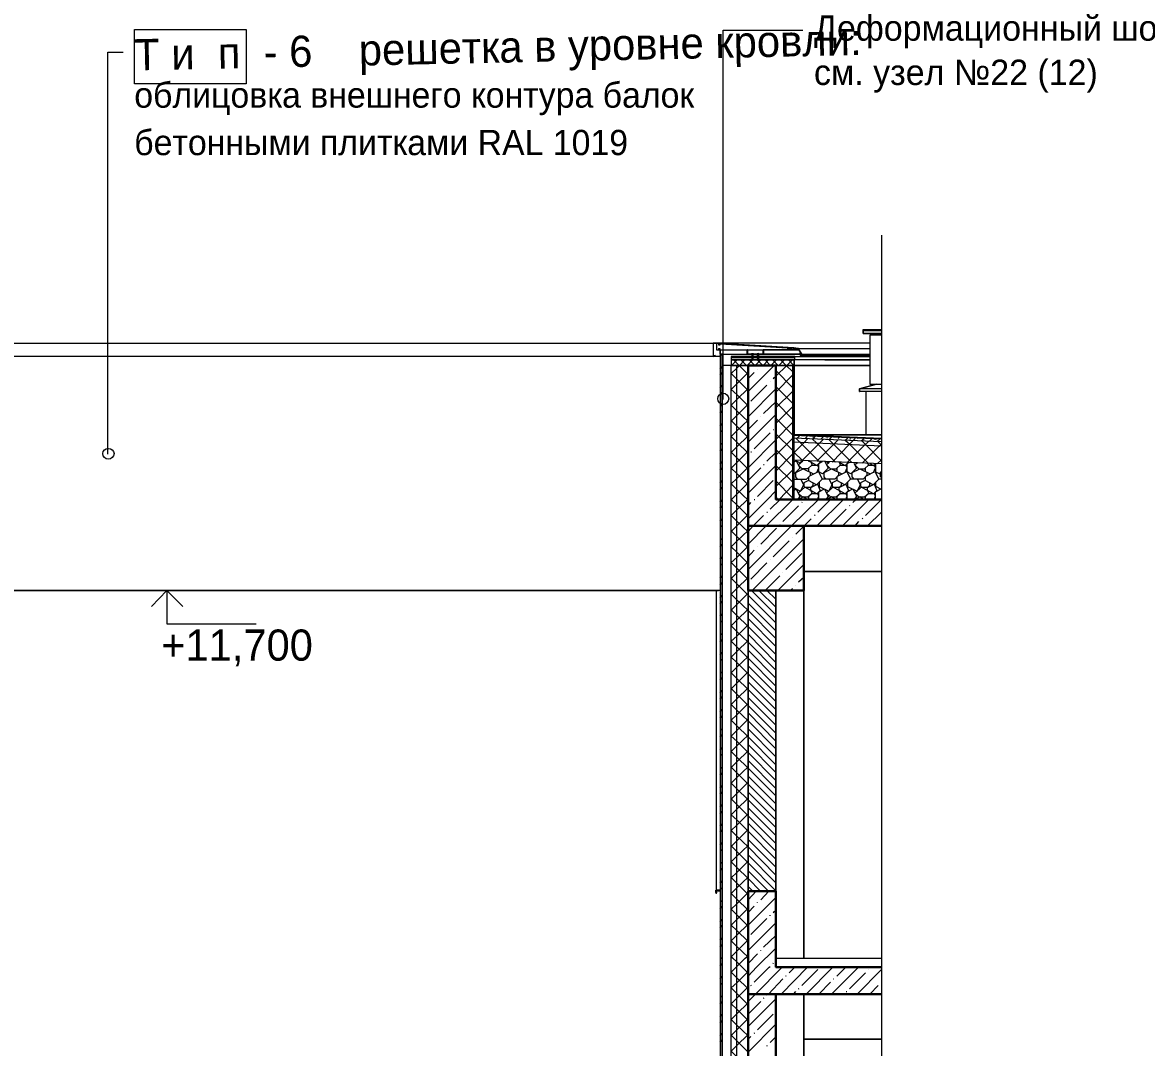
# Model space of a CAD drawing. Header units: millimetres. Extents: x 2294 to 908349, y -83289 to 219220.
# Drawn here: x 376620 to 387036, y -29587 to -20085 of the extents above; entities that cross this region are included whole.
import ezdxf

# ---------------------------------------------------------------- set-up
doc = ezdxf.new("R2010")
doc.units = ezdxf.units.MM
doc.layers.add('PDF _Геометрия', color=7, linetype='Continuous')
doc.layers.add('PDF _Текст', color=7, linetype='Continuous')

msp = doc.modelspace()

# ---------------------------------------------------------------- linework, layer by layer
at = {"layer": 'PDF _Геометрия', "lineweight": 9}
for points in [[(377656.5, -20151.2), (378692.6, -20151.2), (378692.6, -20653.9), (377656.5, -20653.9)], [(383768, -23102), (383051, -23058.3), (383051, -23119.5), (383768, -23119.5)], [(383081.6, -23071.4), (383081.6, -23075.8), (383077.2, -23075.8), (383072.9, -23075.8), (383072.9, -23071.4), (383068.5, -23071.4), (383072.9, -23071.4), (383072.9, -23067), (383077.2, -23067)], [(383081.6, -23110.7), (383081.6, -23115.1), (383077.2, -23115.1), (383072.9, -23115.1), (383072.9, -23110.7), (383068.5, -23110.7), (383072.9, -23110.7), (383072.9, -23106.4), (383077.2, -23106.4), (383081.6, -23106.4)], [(383719.9, -23110.7), (383719.9, -23115.1), (383715.5, -23115.1), (383711.1, -23115.1), (383711.1, -23110.7), (383711.1, -23106.4), (383715.5, -23106.4), (383719.9, -23106.4)], [(383741.7, -23110.7), (383741.7, -23115.1), (383737.4, -23115.1), (383733, -23115.1), (383728.6, -23115.1), (383728.6, -23110.7), (383733, -23106.4), (383737.4, -23106.4)], [(383186.5, -23263.7), (383772.3, -23263.7), (383772.3, -23211.3), (383186.5, -23211.3)], [(383383.3, -23150.1), (383383.3, -23154.4), (383387.6, -23154.4), (383387.6, -23150.1), (383387.6, -23154.4), (383392, -23154.4), (383392, -23158.8), (383387.6, -23158.8), (383387.6, -23167.6), (383387.6, -23185), (383387.6, -23189.4), (383387.6, -23193.8), (383387.6, -23198.2), (383392, -23198.2), (383387.6, -23198.2), (383387.6, -23202.5), (383392, -23202.5), (383387.6, -23206.9), (383392, -23206.9), (383387.6, -23211.3), (383387.6, -23215.6), (383383.3, -23215.6), (383383.3, -23211.3), (383378.9, -23206.9), (383383.3, -23206.9), (383378.9, -23202.5), (383383.3, -23202.5), (383383.3, -23198.2), (383378.9, -23198.2), (383383.3, -23198.2), (383383.3, -23193.8), (383383.3, -23189.4), (383383.3, -23185), (383383.3, -23167.6), (383383.3, -23158.8), (383378.9, -23158.8), (383378.9, -23154.4), (383383.3, -23154.4)], [(383387.6, -23158.8), (383435.7, -23158.8)], [(383387.6, -23158.8), (383435.7, -23158.8)], [(383435.7, -23150.1), (383435.7, -23154.4), (383435.7, -23150.1), (383440.1, -23154.4), (383444.5, -23154.4), (383444.5, -23158.8), (383440.1, -23158.8), (383440.1, -23167.6), (383440.1, -23185), (383440.1, -23189.4), (383440.1, -23193.8), (383440.1, -23198.2), (383440.1, -23202.5), (383440.1, -23206.9), (383440.1, -23211.3), (383440.1, -23215.6), (383435.7, -23215.6), (383435.7, -23211.3), (383431.3, -23206.9), (383431.3, -23202.5), (383435.7, -23202.5), (383435.7, -23198.2), (383431.3, -23198.2), (383435.7, -23198.2), (383435.7, -23193.8), (383431.3, -23193.8), (383435.7, -23193.8), (383435.7, -23189.4), (383431.3, -23189.4), (383435.7, -23189.4), (383435.7, -23185), (383431.3, -23185), (383431.3, -23167.6), (383435.7, -23167.6), (383435.7, -23158.8), (383431.3, -23158.8), (383431.3, -23154.4), (383435.7, -23154.4)], [(383601.8, -23263.7), (383601.8, -24505.3), (383754.8, -24505.3), (383763.6, -24505.3), (383768, -24505.3), (383772.3, -24505.3), (383772.3, -23263.7), (383768, -23263.7), (383763.6, -23263.7), (383754.8, -23263.7)], [(383046.6, -28151.2), (383046.6, -28129.3), (383086, -28124.9), (383046.6, -28129.3), (383046.6, -28155.5), (383051, -28155.5), (383055.4, -28151.2), (383055.4, -28146.8)]]:
    msp.add_lwpolyline(points, close=True, dxfattribs=at)
for points in [[(383112.2, -23578.5), (383112.2, -20155.5), (383851, -20155.5)], [(377411.7, -24085.6), (377411.7, -20361), (377551.6, -20361)], [(384581.1, -22057.2), (384581.1, -29991.6), (384734.1, -30070.3), (384423.7, -30223.3), (384581.1, -30302), (384581.1, -38240.7)], [(384581.1, -22944.6), (384410.6, -22944.6), (384410.6, -22931.5), (384581.1, -22931.5)], [(384410.6, -22949), (384410.6, -22966.5), (384581.1, -22966.5), (384410.6, -22966.5), (384410.6, -22944.6)], [(384581.1, -22984), (384471.8, -22984), (384471.8, -23438.6), (384581.1, -23438.6)], [(383103.5, -23158.8), (383086, -23158.8), (383086, -23119.5), (383086, -23180.7), (375907.9, -23180.7), (375907.9, -23058.3), (383086, -23058.3), (383086, -23062.6), (383811.7, -23106.4)], [(384471.8, -23058.3), (383020.4, -23058.3)], [(383086, -23158.8), (383383.3, -23158.8), (383339.5, -23158.8), (383383.3, -23158.8), (383335.2, -23158.8), (383335.2, -23119.5)], [(383339.5, -23119.5), (383339.5, -23158.8)], [(383772.3, -23119.5), (383816, -23119.5), (383488.2, -23119.5), (383488.2, -23158.8), (383824.8, -23158.8), (383440.1, -23158.8), (383483.8, -23158.8)], [(383488.2, -23158.8), (383440.1, -23158.8), (383483.8, -23158.8), (383483.8, -23119.5)], [(383842.3, -23163.2), (383807.3, -23106.4), (383768, -23102)], [(383772.3, -23106.4), (383772.3, -23119.5), (383768, -23119.5)], [(384471.8, -23163.2), (383842.3, -23163.2), (383829.2, -23171.9), (383842.3, -23163.2), (383811.7, -23106.4), (384471.8, -23106.4)], [(383086, -23425.5), (383086, -25349), (383086, -37383.9), (383103.5, -37383.9), (383103.5, -37021.1), (383186.5, -37021.1), (383186.5, -34026.5), (383186.5, -29689.9), (383186.5, -28758.8), (383186.5, -25349), (383186.5, -23263.7), (383103.5, -23263.7), (383103.5, -25349), (383103.5, -23158.8), (383086, -23158.8), (383086, -25349), (383051, -25349), (375907.9, -25349)], [(383383.3, -23180.7), (383186.5, -23180.7), (383186.5, -23185), (383186.5, -23193.8), (383186.5, -23211.3), (383776.7, -23211.3), (383776.7, -23193.8), (383776.7, -23185), (383776.7, -23180.7), (383440.1, -23180.7)], [(383776.7, -23185), (383186.5, -23185)], [(383776.7, -23193.8), (383186.5, -23193.8)], [(383383.3, -23167.6), (383387.6, -23167.6)], [(383383.3, -23185), (383387.6, -23185), (383383.3, -23211.3)], [(383435.7, -23180.7), (383387.6, -23180.7)], [(383387.6, -23185), (383387.6, -23211.3)], [(383431.3, -23185), (383440.1, -23185)], [(383435.7, -23167.6), (383440.1, -23167.6)], [(383440.1, -23211.3), (383435.7, -23185), (383435.7, -23211.3)], [(383772.3, -23211.3), (383772.3, -23263.7), (384471.8, -23263.7), (383772.3, -23263.7), (383772.3, -23906.4), (384581.1, -23906.4), (383772.3, -23906.4), (384581.1, -23941.3), (383763.6, -23906.4), (383763.6, -23910.7), (383763.6, -23937), (383763.6, -23976.3), (383763.6, -24142.4), (383763.6, -24505.3)], [(384056.5, -23211.3), (384471.8, -23211.3), (383776.7, -23211.3), (383776.7, -23180.7), (384471.8, -23180.7)], [(383837.9, -23154.4), (383820.4, -23154.4), (383829.2, -23171.9), (384471.8, -23171.9)], [(383829.2, -23171.9), (383820.4, -23154.4)], [(383103.5, -37021.1), (383103.5, -34026.5), (383103.5, -25349), (383103.5, -28758.8), (383103.5, -29689.9), (383103.5, -34026.5), (383186.5, -34026.5), (383239, -34026.5), (383343.9, -34026.5), (383343.9, -32474.6), (383343.9, -29689.9), (383601.8, -29689.9), (383601.8, -32474.6), (383343.9, -32474.6), (383343.9, -29689.9), (383343.9, -28758.8), (383343.9, -28138), (383343.9, -25349), (383343.9, -23263.7), (383239, -23263.7), (383186.5, -23263.7), (383103.5, -23263.7)], [(383239, -37021.1), (383239, -34026.5), (383239, -29689.9), (383239, -28758.8), (383239, -25349), (383239, -23263.7)], [(383754.8, -23263.7), (383754.8, -24505.3)], [(383763.6, -23263.7), (383763.6, -24505.3), (384581.1, -24505.3)], [(383768, -23263.7), (383768, -24505.3)], [(384581.1, -23482.3), (384375.6, -23482.3), (384533, -23438.6), (384375.6, -23482.3), (384375.6, -23504.2), (384380, -23504.2)], [(384581.1, -23504.2), (384375.6, -23504.2), (384375.6, -23482.3)], [(384436.8, -23906.4), (384436.8, -23504.2)], [(384581.1, -24750.1), (383859.8, -24750.1), (383859.8, -25174.1), (384581.1, -25174.1), (383859.8, -25174.1)], [(383859.8, -25349), (383859.8, -28758.8), (383859.8, -24750.1)], [(375916.6, -25349), (383068.5, -25349)], [(377709, -25349), (377958.1, -25349), (377958.1, -25659.4), (378784.4, -25659.4)], [(377709, -25349), (377709, -25349)], [(377805.1, -25349), (378115.5, -25349)], [(383086, -28138), (383051, -28138), (383051, -28059.3), (383051, -26743.5), (383051, -25427.7), (383051, -25349)], [(383601.8, -25349), (383601.8, -28138), (383601.8, -25349), (383343.9, -25349), (383343.9, -28138)], [(383046.6, -28151.2), (383046.6, -28151.2)], [(384581.1, -28841.9), (383601.8, -28841.9), (383601.8, -28758.8), (384581.1, -28758.8)], [(383702.4, -29091), (383601.8, -29091)], [(384581.1, -29091), (383859.8, -29091), (383859.8, -29510.7), (384581.1, -29510.7), (383859.8, -29510.7), (383859.8, -33095.4), (383859.8, -29091)]]:
    msp.add_lwpolyline(points, dxfattribs=at)
at = {"layer": 'PDF _Геометрия', "color": 250, "lineweight": 9, "true_color": 0x1d1d1d}
for points in [[(383020.4, -23058.3), (383024.8, -23058.3)], [(383134.1, -23067), (383134.1, -23062.6)], [(383190.9, -23067), (383190.9, -23067)], [(383300.2, -23075.8), (383300.2, -23075.8)], [(383357, -23080.1), (383357, -23075.8)], [(383466.3, -23084.5), (383470.7, -23084.5)], [(383523.1, -23088.9), (383523.1, -23088.9)], [(383632.4, -23097.6), (383636.8, -23093.2)], [(383689.3, -23097.6), (383689.3, -23097.6)], [(383798.6, -23106.4), (383802.9, -23106.4)], [(383020.4, -23176.3), (383024.8, -23176.3)], [(383086, -23176.3), (383099.1, -23158.8)], [(383343.9, -23495.4), (383239, -23390.5), (383186.5, -23338), (383239, -23290), (383265.2, -23263.7), (383313.3, -23211.3)], [(383190.9, -23263.7), (383243.4, -23211.3)], [(383343.9, -23346.8), (383260.9, -23263.7), (383208.4, -23211.3)], [(383330.8, -23263.7), (383278.3, -23211.3)], [(383335.2, -23263.7), (383387.6, -23211.3)], [(383405.1, -23263.7), (383352.7, -23211.3)], [(383409.5, -23263.7), (383461.9, -23211.3)], [(383479.4, -23263.7), (383427, -23211.3)], [(383483.8, -23263.7), (383531.9, -23211.3)], [(383549.4, -23263.7), (383501.3, -23211.3)], [(383553.7, -23263.7), (383606.2, -23211.3)], [(383623.7, -23263.7), (383571.2, -23211.3)], [(383575.6, -23386.1), (383601.8, -23364.3), (383702.4, -23263.7), (383754.8, -23211.3)], [(383628.1, -23263.7), (383680.5, -23211.3)], [(383754.8, -23320.6), (383698, -23263.7), (383645.5, -23211.3)], [(383768, -23263.7), (383719.9, -23211.3)], [(383829.2, -23137), (383829.2, -23137)], [(383086, -23294.3), (383103.5, -23272.5)], [(383086, -23351.2), (383103.5, -23329.3)], [(383343.9, -23639.7), (383239, -23534.8), (383186.5, -23486.7), (383239, -23434.2), (383343.9, -23329.3)], [(383343.9, -23268.1), (383348.3, -23263.7)], [(383343.9, -23504.2), (383584.3, -23263.7)], [(383343.9, -23386.1), (383400.7, -23329.3)], [(383431.3, -23298.7), (383431.3, -23298.7)], [(383461.9, -23268.1), (383466.3, -23263.7)], [(383754.8, -23469.2), (383601.8, -23311.8)], [(383549.4, -23416.7), (383549.4, -23416.7)], [(383601.8, -23512.9), (383754.8, -23355.5)], [(383086, -23469.2), (383103.5, -23447.3)], [(383086, -23526), (383103.5, -23508.5)], [(383343.9, -23783.9), (383239, -23683.4), (383186.5, -23630.9), (383239, -23578.5), (383343.9, -23477.9)], [(383343.9, -23740.2), (383601.8, -23482.3)], [(383370.1, -23596), (383518.8, -23447.3)], [(383754.8, -23613.5), (383601.8, -23460.5)], [(383601.8, -23657.2), (383754.8, -23504.2)], [(383086, -23644.1), (383103.5, -23626.6)], [(383186.5, -23779.6), (383239, -23727.1), (383343.9, -23622.2)], [(383343.9, -23622.2), (383343.9, -23622.2)], [(383488.2, -23709.6), (383601.8, -23600.3)], [(383754.8, -23762.1), (383601.8, -23604.7)], [(383086, -23705.3), (383103.5, -23683.4)], [(383343.9, -23976.3), (383601.8, -23718.4)], [(383461.9, -23740.2), (383461.9, -23740.2)], [(383601.8, -23801.4), (383754.8, -23648.4)], [(383086, -23823.3), (383103.5, -23801.4)], [(383343.9, -24076.8), (383239, -23976.3), (383186.5, -23923.8), (383239, -23871.4), (383343.9, -23770.8)], [(383343.9, -23932.6), (383239, -23827.7), (383186.5, -23775.2)], [(383343.9, -23858.3), (383431.3, -23770.8)], [(383754.8, -23906.4), (383601.8, -23753.3)], [(383601.8, -23950.1), (383754.8, -23792.7)], [(383086, -23880.1), (383103.5, -23862.6)], [(383186.5, -24072.5), (383239, -24020), (383343.9, -23915.1)], [(383343.9, -24212.4), (383601.8, -23954.4)], [(383400.7, -24037.5), (383549.4, -23888.9)], [(383575.6, -23858.3), (383580, -23858.3)], [(383754.8, -24050.6), (383601.8, -23897.6)], [(383601.8, -24094.3), (383754.8, -23941.3)], [(383763.6, -24076.8), (383859.8, -23980.7), (383899.1, -23941.3)], [(383999.6, -24151.2), (383829.2, -23980.7), (383785.4, -23937)], [(383798.6, -23937), (383820.4, -23915.1)], [(383842.3, -24146.8), (383999.6, -23989.4), (384039, -23950.1)], [(383872.9, -23941.3), (383890.4, -23923.8)], [(383872.9, -23937), (383877.2, -23937)], [(383886, -23932.6), (383886, -23932.6)], [(384152.7, -24159.9), (383982.2, -23985), (383938.4, -23945.7)], [(383942.8, -23928.2), (383947.2, -23928.2)], [(383947.2, -23945.7), (383969, -23919.5)], [(383982.2, -24151.2), (384139.5, -23993.8), (384178.9, -23954.4)], [(384021.5, -23945.7), (384043.4, -23923.8)], [(384074, -23932.6), (384078.3, -23937)], [(384305.7, -24164.3), (384135.2, -23993.8), (384091.4, -23950.1)], [(384095.8, -23950.1), (384117.7, -23928.2)], [(384122.1, -24159.9), (384279.4, -23998.2), (384318.8, -23958.8), (384336.3, -23941.3)], [(384178.9, -23941.3), (384192, -23928.2)], [(384227, -23954.4), (384227, -23954.4)], [(384458.7, -24173), (384288.2, -23998.2), (384244.5, -23958.8), (384270.7, -23932.6)], [(384244.5, -23954.4), (384248.8, -23954.4)], [(384261.9, -23941.3), (384261.9, -23941.3)], [(384288.2, -23945.7), (384292.5, -23945.7)], [(384331.9, -23937), (384336.3, -23937)], [(384358.1, -23937), (384362.5, -23937)], [(384393.1, -23963.2), (384419.3, -23941.3)], [(384467.4, -23967.6), (384493.6, -23941.3)], [(384528.6, -23945.7), (384528.6, -23950.1), (384511.1, -23945.7), (384515.5, -23945.7)], [(384541.7, -23963.2), (384541.7, -23967.6), (384568, -23945.7)], [(383086, -23998.2), (383103.5, -23980.7)], [(383086, -24059.4), (383103.5, -24037.5)], [(383343.9, -24369.7), (383239, -24264.8), (383186.5, -24216.7), (383239, -24164.3), (383343.9, -24059.4)], [(383754.8, -24199.2), (383601.8, -24041.9)], [(384261.9, -24164.3), (384419.3, -24006.9), (384458.7, -23967.6)], [(384581.1, -24146.8), (384441.2, -24006.9), (384397.5, -23963.2)], [(384401.8, -24168.6), (384559.2, -24011.3), (384581.1, -23993.8)], [(384581.1, -24002.5), (384550.5, -23971.9)], [(383086, -24177.4), (383103.5, -24155.5)], [(383343.9, -24225.5), (383239, -24120.6), (383186.5, -24068.1)], [(383343.9, -24094.3), (383343.9, -24094.3)], [(383370.1, -24063.7), (383374.5, -24063.7)], [(383518.8, -24151.2), (383601.8, -24072.5)], [(383601.8, -24243), (383754.8, -24085.6)], [(383925.3, -24151.2), (383925.3, -24159.9), (383938.4, -24186.1), (383899.1, -24221.1), (383846.6, -24221.1), (383807.3, -24186.1), (383851, -24146.8), (383763.6, -24063.7)], [(383763.6, -24159.9), (383789.8, -24146.8), (383824.8, -24216.7), (383772.3, -24269.2), (383763.6, -24264.8)], [(383781.1, -24142.4), (383829.2, -24168.6), (383837.9, -24146.8)], [(384008.4, -24155.5), (384012.8, -24159.9), (383982.2, -24190.5), (383925.3, -24159.9), (383903.5, -24151.2)], [(384056.5, -24155.5), (384087.1, -24216.7), (384034.6, -24269.2), (383999.6, -24251.7), (383999.6, -24173), (384034.6, -24155.5)], [(384100.2, -24155.5), (384069.6, -24186.1), (384108.9, -24221.1), (384161.4, -24221.1), (384200.7, -24186.1), (384187.6, -24159.9), (384244.5, -24190.5), (384270.7, -24164.3)], [(384069.6, -24155.5), (384091.4, -24168.6), (384095.8, -24155.5)], [(384187.6, -24159.9), (384187.6, -24159.9)], [(384323.1, -24168.6), (384349.4, -24216.7), (384296.9, -24269.2), (384261.9, -24251.7), (384261.9, -24173), (384279.4, -24164.3)], [(384541.7, -24177.4), (384581.1, -24138)], [(383086, -24234.2), (383103.5, -24212.4)], [(383343.9, -24514), (383239, -24413.5), (383186.5, -24361), (383239, -24312.9), (383343.9, -24208)], [(383343.9, -24448.4), (383601.8, -24190.5), (383754.8, -24343.5)], [(383343.9, -24330.4), (383461.9, -24212.4)], [(383488.2, -24181.8), (383492.5, -24181.8)], [(383601.8, -24387.2), (383754.8, -24234.2)], [(383763.6, -24321.7), (383768, -24317.3), (383886, -24317.3), (383921, -24282.3), (383921, -24256.1)], [(383802.9, -24317.3), (383785.4, -24295.4), (383785.4, -24256.1), (383855.4, -24221.1), (383951.6, -24269.2)], [(384183.3, -24256.1), (384183.3, -24282.3), (384148.3, -24317.3), (384030.2, -24317.3), (383977.8, -24369.7), (383903.5, -24330.4), (383859.8, -24352.3), (383859.8, -24382.9), (383868.5, -24391.6), (383807.3, -24448.4), (383846.6, -24483.4), (383899.1, -24483.4), (383938.4, -24448.4), (383925.3, -24422.2), (383925.3, -24396), (383986.5, -24365.4), (384012.8, -24422.2), (383982.2, -24452.8), (383925.3, -24422.2), (383868.5, -24391.6), (383929.7, -24391.6), (383947.2, -24374.1), (383947.2, -24352.3)], [(383907.8, -24247.3), (383907.8, -24216.7)], [(383916.6, -24286.7), (383995.3, -24247.3), (384030.2, -24317.3)], [(383982.2, -24256.1), (383999.6, -24212.4), (383990.9, -24190.5), (383929.7, -24190.5)], [(384065.2, -24317.3), (384047.7, -24295.4), (384047.7, -24256.1), (384117.7, -24221.1), (384213.9, -24269.2)], [(384445.5, -24256.1), (384445.5, -24282.3), (384410.6, -24317.3), (384292.5, -24317.3), (384240.1, -24369.7), (384165.8, -24330.4), (384122.1, -24352.3), (384122.1, -24382.9), (384130.8, -24391.6), (384069.6, -24448.4), (384108.9, -24483.4), (384161.4, -24483.4), (384200.7, -24448.4), (384187.6, -24422.2), (384187.6, -24396), (384248.8, -24365.4), (384275.1, -24422.2), (384244.5, -24452.8), (384187.6, -24422.2), (384130.8, -24391.6), (384192, -24391.6), (384209.5, -24374.1), (384209.5, -24352.3)], [(384170.1, -24247.3), (384170.1, -24216.7)], [(384178.9, -24286.7), (384257.6, -24247.3), (384292.5, -24317.3)], [(384244.5, -24256.1), (384261.9, -24212.4), (384253.2, -24190.5), (384192, -24190.5)], [(384327.5, -24317.3), (384310, -24295.4), (384310, -24256.1), (384380, -24221.1), (384476.1, -24269.2)], [(384353.7, -24168.6), (384331.9, -24186.1), (384371.2, -24221.1), (384423.7, -24221.1), (384463, -24186.1), (384454.3, -24173)], [(384432.4, -24247.3), (384432.4, -24216.7)], [(384441.2, -24286.7), (384519.9, -24247.3), (384554.8, -24317.3)], [(384506.7, -24256.1), (384524.2, -24212.4), (384515.5, -24190.5), (384454.3, -24190.5)], [(384471.8, -24173), (384506.7, -24190.5), (384524.2, -24177.4), (384524.2, -24251.7), (384563.6, -24269.2), (384581.1, -24247.3)], [(384581.1, -24304.2), (384572.3, -24295.4), (384572.3, -24256.1), (384581.1, -24251.7)], [(383086, -24352.3), (383103.5, -24330.4)], [(383186.5, -24509.6), (383239, -24457.2), (383343.9, -24352.3)], [(383431.3, -24479), (383575.6, -24330.4)], [(383754.8, -24492.1), (383601.8, -24334.8)], [(383763.6, -24396), (383829.2, -24430.9), (383859.8, -24369.7), (383833.5, -24317.3)], [(383768, -24317.3), (383763.6, -24317.3)], [(383907.8, -24330.4), (383907.8, -24299.8)], [(384004, -24343.5), (384004, -24387.2), (384091.4, -24430.9), (384122.1, -24369.7), (384095.8, -24317.3)], [(384170.1, -24330.4), (384170.1, -24299.8)], [(384266.3, -24343.5), (384266.3, -24387.2), (384353.7, -24430.9), (384384.3, -24369.7), (384358.1, -24317.3)], [(384581.1, -24317.3), (384554.8, -24317.3), (384502.4, -24369.7), (384428.1, -24330.4), (384384.3, -24352.3), (384384.3, -24382.9), (384393.1, -24391.6), (384331.9, -24448.4), (384371.2, -24483.4), (384423.7, -24483.4), (384463, -24448.4), (384449.9, -24422.2), (384449.9, -24396), (384511.1, -24365.4), (384537.4, -24422.2), (384506.7, -24452.8), (384449.9, -24422.2), (384393.1, -24391.6), (384454.3, -24391.6), (384471.8, -24374.1), (384471.8, -24352.3)], [(384432.4, -24330.4), (384432.4, -24299.8)], [(384581.1, -24413.5), (384528.6, -24387.2), (384528.6, -24343.5)], [(383086, -24413.5), (383103.5, -24391.6)], [(383343.9, -24684.5), (383523.1, -24505.3), (383601.8, -24426.6)], [(383632.4, -24505.3), (383754.8, -24378.5)], [(383763.6, -24422.2), (383789.8, -24409.1), (383824.8, -24479), (383802.9, -24505.3)], [(383907.8, -24505.3), (383907.8, -24479)], [(383986.5, -24505.3), (383999.6, -24474.7), (383990.9, -24452.8), (383929.7, -24452.8)], [(383999.6, -24505.3), (383999.6, -24435.3), (384052.1, -24409.1), (384087.1, -24479), (384065.2, -24505.3)], [(384170.1, -24505.3), (384170.1, -24479)], [(384248.8, -24505.3), (384261.9, -24474.7), (384253.2, -24452.8), (384192, -24452.8)], [(384261.9, -24505.3), (384261.9, -24435.3), (384314.4, -24409.1), (384349.4, -24479), (384327.5, -24505.3)], [(384432.4, -24505.3), (384432.4, -24479)], [(384511.1, -24505.3), (384524.2, -24474.7), (384515.5, -24452.8), (384454.3, -24452.8)], [(384524.2, -24505.3), (384524.2, -24435.3), (384576.7, -24409.1), (384581.1, -24417.8)], [(383086, -24531.5), (383103.5, -24509.6)], [(383086, -24588.3), (383103.5, -24566.5)], [(383343.9, -24806.9), (383239, -24706.4), (383186.5, -24653.9), (383239, -24601.4), (383343.9, -24500.9)], [(383343.9, -24662.6), (383239, -24557.7), (383186.5, -24505.3)], [(383343.9, -24920.6), (383510, -24750.1), (383759.2, -24505.3)], [(383343.9, -25156.6), (383746.1, -24750.1), (383995.3, -24505.3)], [(383343.9, -24566.5), (383370.1, -24535.9)], [(383400.7, -24505.3), (383405.1, -24505.3)], [(383549.4, -24597.1), (383641.2, -24505.3)], [(383623.7, -24505.3), (383601.8, -24483.4)], [(383667.4, -24710.7), (383811.7, -24566.5)], [(383890.4, -24505.3), (383855.4, -24483.4), (383816, -24505.3)], [(383842.3, -24535.9), (383846.6, -24531.5)], [(383872.9, -24505.3), (383877.2, -24505.3)], [(383982.2, -24750.1), (384227, -24505.3)], [(383990.9, -24623.3), (384108.9, -24505.3)], [(384152.7, -24505.3), (384117.7, -24483.4), (384078.3, -24505.3)], [(384218.2, -24750.1), (384463, -24505.3)], [(384283.8, -24566.5), (384288.2, -24562.1)], [(384314.4, -24535.9), (384345, -24505.3)], [(384414.9, -24505.3), (384380, -24483.4), (384340.6, -24505.3)], [(384432.4, -24653.9), (384581.1, -24505.3)], [(383086, -24706.4), (383103.5, -24684.5)], [(383186.5, -24802.5), (383239, -24750.1), (383343.9, -24645.1)], [(383343.9, -24802.5), (383392, -24750.1), (383488.2, -24653.9)], [(383518.8, -24623.3), (383523.1, -24623.3)], [(383864.1, -24750.1), (383929.7, -24684.5)], [(383960.3, -24653.9), (383964.7, -24649.5)], [(384108.9, -24741.3), (384253.2, -24597.1)], [(384401.8, -24684.5), (384406.2, -24680.1)], [(384449.9, -24750.1), (384581.1, -24623.3)], [(383086, -24763.2), (383103.5, -24745.7)], [(383461.9, -24920.6), (383606.2, -24771.9)], [(383636.8, -24741.3), (383641.2, -24741.3)], [(383785.4, -24828.8), (383859.8, -24754.4)], [(384336.3, -24750.1), (384371.2, -24710.7)], [(384568, -24750.1), (384581.1, -24741.3)], [(383086, -24881.2), (383103.5, -24863.7)], [(383343.9, -25099.8), (383239, -24994.9), (383186.5, -24946.8), (383239, -24894.3), (383343.9, -24793.8)], [(383343.9, -24955.5), (383239, -24850.6), (383186.5, -24798.2)], [(383383.3, -25349), (383859.8, -24872.5)], [(383575.6, -25038.6), (383724.2, -24890)], [(383754.8, -24859.4), (383754.8, -24859.4)], [(383086, -24942.4), (383103.5, -24920.6)], [(383343.9, -25248.4), (383239, -25143.5), (383186.5, -25091.1), (383239, -25043), (383343.9, -24938)], [(383343.9, -25038.6), (383400.7, -24977.4)], [(383431.3, -24946.8), (383431.3, -24946.8)], [(383086, -25060.4), (383103.5, -25038.6)], [(383086, -25117.3), (383103.5, -25099.8)], [(383186.5, -25239.7), (383239, -25187.2), (383343.9, -25082.3)], [(383370.1, -25244.1), (383518.8, -25095.4)], [(383549.4, -25064.8), (383549.4, -25064.8)], [(383693.6, -25156.6), (383842.3, -25008)], [(383619.3, -25349), (383859.8, -25108.5)], [(383667.4, -25182.9), (383667.4, -25182.9)], [(383086, -25235.3), (383103.5, -25213.5)], [(383086, -25296.5), (383103.5, -25274.7)], [(383601.8, -25794.9), (383343.9, -25537), (383239, -25436.4), (383186.5, -25383.9), (383221.5, -25349), (383239, -25331.5), (383343.9, -25230.9)], [(383601.8, -25650.6), (383343.9, -25392.7), (383300.2, -25349), (383239, -25287.8), (383186.5, -25235.3)], [(383343.9, -25270.3), (383343.9, -25270.3)], [(383501.3, -25349), (383636.8, -25213.5)], [(383785.4, -25300.9), (383785.4, -25300.9)], [(383811.7, -25270.3), (383859.8, -25226.6)], [(383086, -25414.5), (383103.5, -25392.7)], [(383186.5, -25532.6), (383239, -25480.1), (383343.9, -25375.2)], [(383601.8, -25576.3), (383374.5, -25349)], [(383601.8, -25506.3), (383444.5, -25349)], [(383601.8, -25432), (383518.8, -25349)], [(383601.8, -25357.7), (383593.1, -25349)], [(383737.4, -25349), (383754.8, -25331.5)], [(383851, -25349), (383859.8, -25344.6)], [(383086, -25471.4), (383103.5, -25449.5)], [(383601.8, -25724.9), (383343.9, -25467)], [(383086, -25589.4), (383103.5, -25567.6)], [(383601.8, -26087.8), (383343.9, -25829.8), (383239, -25729.3), (383186.5, -25676.8), (383239, -25624.4), (383343.9, -25523.8)], [(383601.8, -25943.5), (383343.9, -25685.6), (383239, -25580.7), (383186.5, -25528.2)], [(383601.8, -25869.2), (383343.9, -25611.3)], [(383086, -25646.2), (383103.5, -25628.8)], [(383601.8, -26236.4), (383343.9, -25978.5), (383239, -25873.6), (383186.5, -25821.1), (383239, -25773), (383343.9, -25668.1)], [(383086, -25764.3), (383103.5, -25746.8)], [(383086, -25825.5), (383103.5, -25803.6)], [(383601.8, -26380.7), (383343.9, -26122.7), (383239, -26017.8), (383186.5, -25969.7), (383239, -25917.3), (383343.9, -25812.4)], [(383601.8, -26017.8), (383343.9, -25755.5)], [(383086, -25943.5), (383103.5, -25921.6)], [(383601.8, -26162.1), (383343.9, -25904.2)], [(383086, -26000.3), (383103.5, -25982.9)], [(383601.8, -26524.9), (383343.9, -26267), (383239, -26166.5), (383186.5, -26114), (383239, -26061.5), (383343.9, -25961)], [(383086, -26118.4), (383103.5, -26100.9)], [(383186.5, -26262.6), (383239, -26210.2), (383343.9, -26105.3)], [(383601.8, -26306.3), (383343.9, -26048.4)], [(383086, -26179.6), (383103.5, -26157.7)], [(383601.8, -26455), (383343.9, -26197.1)], [(383086, -26297.6), (383103.5, -26275.7)], [(383086, -26354.4), (383103.5, -26332.6)], [(383601.8, -26817.8), (383343.9, -26559.9), (383239, -26459.4), (383186.5, -26406.9), (383239, -26354.4), (383343.9, -26253.9)], [(383601.8, -26673.6), (383343.9, -26415.6), (383239, -26310.7), (383186.5, -26258.3)], [(383601.8, -26599.2), (383343.9, -26341.3)], [(383086, -26472.5), (383103.5, -26450.6)], [(383601.8, -26966.5), (383343.9, -26708.5), (383239, -26603.6), (383186.5, -26551.2), (383239, -26503.1), (383343.9, -26398.2)], [(383086, -26533.7), (383103.5, -26511.8)], [(383601.8, -27110.7), (383343.9, -26852.8), (383239, -26747.9), (383186.5, -26699.8), (383239, -26647.3), (383343.9, -26542.4)], [(383601.8, -26747.9), (383343.9, -26485.6)], [(383086, -26647.3), (383103.5, -26629.8)], [(383601.8, -26892.1), (383343.9, -26634.2)], [(383086, -26708.5), (383103.5, -26686.7)], [(383601.8, -27255), (383343.9, -26997.1), (383239, -26896.5), (383186.5, -26844.1), (383239, -26791.6), (383343.9, -26691)], [(383086, -26826.6), (383103.5, -26804.7)], [(383086, -26883.4), (383103.5, -26865.9)], [(383186.5, -26992.7), (383239, -26940.2), (383343.9, -26835.3)], [(383601.8, -27036.4), (383343.9, -26778.5)], [(383601.8, -27185), (383343.9, -26927.1)], [(383086, -27001.4), (383103.5, -26983.9)], [(383086, -27062.6), (383103.5, -27040.8)], [(383601.8, -27547.9), (383343.9, -27290), (383239, -27189.4), (383186.5, -27136.9), (383239, -27084.5), (383343.9, -26983.9)], [(383601.8, -27403.6), (383343.9, -27145.7), (383239, -27040.8), (383186.5, -26988.3)], [(383601.8, -27329.3), (383343.9, -27071.4)], [(383086, -27180.7), (383103.5, -27158.8)], [(383186.5, -27285.6), (383239, -27233.1), (383343.9, -27128.2)], [(383086, -27237.5), (383103.5, -27215.6)], [(383601.8, -27840.8), (383343.9, -27582.8), (383239, -27477.9), (383186.5, -27429.8), (383239, -27377.4), (383343.9, -27276.8)], [(383601.8, -27696.5), (383343.9, -27438.6), (383239, -27333.7), (383186.5, -27281.2)], [(383601.8, -27477.9), (383343.9, -27220)], [(383086, -27355.5), (383103.5, -27333.7)], [(383086, -27416.7), (383103.5, -27394.9)], [(383601.8, -27622.2), (383343.9, -27364.3)], [(383601.8, -27989.4), (383343.9, -27727.1), (383239, -27626.6), (383186.5, -27574.1), (383239, -27526), (383343.9, -27421.1)], [(383086, -27534.8), (383103.5, -27512.9)], [(383086, -27591.6), (383103.5, -27569.7)], [(383186.5, -27722.7), (383239, -27670.3), (383343.9, -27565.4)], [(383601.8, -27766.5), (383343.9, -27508.5)], [(383086, -27709.6), (383103.5, -27687.8)], [(383601.8, -27915.1), (383343.9, -27657.2)], [(383086, -27766.5), (383103.5, -27749)], [(383457.6, -28138), (383343.9, -28020), (383239, -27919.5), (383186.5, -27867), (383239, -27814.5), (383343.9, -27714)], [(383601.8, -28133.7), (383343.9, -27875.7), (383239, -27770.8), (383186.5, -27718.4)], [(383601.8, -28059.3), (383343.9, -27801.4)], [(383086, -27884.5), (383103.5, -27867)], [(383186.5, -28015.6), (383239, -27963.2), (383343.9, -27858.3)], [(383086, -27945.7), (383103.5, -27923.8)], [(383343.9, -28312.9), (383239, -28212.4), (383186.5, -28159.9), (383239, -28107.4), (383343.9, -28006.9)], [(383343.9, -28168.6), (383239, -28063.7), (383186.5, -28011.3)], [(383531.9, -28138), (383343.9, -27950.1)], [(383086, -28063.7), (383103.5, -28041.9)], [(383086, -28120.6), (383103.5, -28103.1)], [(383387.6, -28138), (383343.9, -28094.3)], [(383086, -28238.6), (383103.5, -28221.1)], [(383343.9, -28461.5), (383239, -28356.6), (383186.5, -28304.2), (383239, -28256.1), (383343.9, -28151.2)], [(383343.9, -28216.7), (383418.2, -28138)], [(383343.9, -28452.8), (383601.8, -28194.9)], [(383461.9, -28216.7), (383536.3, -28138)], [(383086, -28299.8), (383103.5, -28277.9)], [(383343.9, -28605.8), (383239, -28500.9), (383186.5, -28452.8), (383239, -28400.3), (383343.9, -28295.4)], [(383343.9, -28334.8), (383400.7, -28277.9)], [(383431.3, -28247.3), (383431.3, -28243)], [(383575.6, -28334.8), (383601.8, -28312.9)], [(383086, -28417.8), (383103.5, -28396)], [(383343.9, -28688.9), (383601.8, -28430.9)], [(383370.1, -28540.2), (383518.8, -28391.6)], [(383549.4, -28365.4), (383549.4, -28361)], [(383086, -28474.6), (383103.5, -28452.8)], [(383343.9, -28750.1), (383239, -28649.5), (383186.5, -28597.1), (383239, -28544.6), (383343.9, -28444)], [(383086, -28592.7), (383103.5, -28570.8)], [(383086, -28653.9), (383103.5, -28632)], [(383186.5, -28745.7), (383239, -28693.2), (383343.9, -28588.3)], [(383343.9, -28570.8), (383343.9, -28566.5)], [(383488.2, -28658.3), (383601.8, -28549)], [(383086, -28767.5), (383103.5, -28750.1)], [(383343.9, -29043), (383239, -28942.4), (383186.5, -28889.9), (383239, -28837.5), (383317.7, -28758.8), (383343.9, -28736.9)], [(383343.9, -28898.7), (383239, -28793.8), (383204, -28758.8), (383186.5, -28741.3)], [(383343.9, -28924.9), (383422.6, -28841.9), (383601.8, -28667)], [(383343.9, -28806.9), (383431.3, -28719.5)], [(383461.9, -28688.9), (383461.9, -28684.5)], [(383086, -28828.7), (383103.5, -28806.9)], [(383343.9, -29161), (383413.9, -29091), (383658.7, -28841.9)], [(383400.7, -28981.8), (383540.6, -28841.9), (383549.4, -28837.5)], [(383575.6, -28806.9), (383580, -28802.5)], [(383649.9, -29091), (383894.7, -28841.9)], [(383724.2, -28894.3), (383776.7, -28841.9)], [(383881.6, -29091), (384130.8, -28841.9)], [(384117.7, -29091), (384366.9, -28841.9)], [(384165.8, -28924.9), (384248.8, -28841.9)], [(383086, -28946.8), (383103.5, -28924.9)], [(383343.9, -29191.6), (383239, -29086.7), (383186.5, -29034.2), (383239, -28986.1), (383343.9, -28881.2)], [(383518.8, -29099.8), (383531.9, -29091), (383667.4, -28951.2)], [(383693.6, -28924.9), (383698, -28920.5)], [(383842.3, -29012.4), (383990.9, -28863.7)], [(384135.2, -28951.2), (384139.5, -28951.2)], [(384283.8, -29043), (384432.4, -28894.3)], [(384353.7, -29091), (384581.1, -28863.7)], [(384463, -28863.7), (384463, -28863.7)], [(383086, -29003.6), (383103.5, -28986.1)], [(383343.9, -29335.8), (383239, -29230.9), (383186.5, -29182.8), (383239, -29130.4), (383343.9, -29025.5)], [(383343.9, -29043), (383343.9, -29043)], [(383370.1, -29012.4), (383374.5, -29008)], [(383811.7, -29043), (383816, -29038.6)], [(383999.6, -29091), (384108.9, -28981.8)], [(384471.8, -29091), (384550.5, -29012.4)], [(383086, -29121.6), (383103.5, -29104.2)], [(383086, -29182.8), (383103.5, -29161)], [(383343.9, -29392.7), (383601.8, -29134.8)], [(383343.9, -29279), (383461.9, -29161)], [(383488.2, -29130.4), (383492.5, -29126)], [(383763.6, -29091), (383785.4, -29069.2)], [(384253.2, -29069.2), (384257.6, -29069.2)], [(383343.9, -29480.1), (383239, -29379.6), (383186.5, -29327.1), (383239, -29274.6), (383343.9, -29174.1)], [(383086, -29300.9), (383103.5, -29279)], [(383086, -29357.7), (383103.5, -29335.8)], [(383186.5, -29475.7), (383239, -29423.3), (383343.9, -29318.4)], [(383601.8, -29370.8), (383343.9, -29628.7), (383239, -29523.8), (383186.5, -29471.4)], [(383431.3, -29423.3), (383575.6, -29279)], [(383086, -29475.7), (383103.5, -29453.9)], [(383601.8, -30030.9), (383343.9, -29773), (383256.5, -29689.9), (383239, -29672.5), (383186.5, -29620), (383239, -29567.5), (383343.9, -29467)], [(383400.7, -29453.9), (383405.1, -29449.5)], [(383086, -29536.9), (383103.5, -29515.1)], [(383343.9, -29510.7), (383370.1, -29484.5)], [(383518.8, -29571.9), (383523.1, -29567.5)], [(383549.4, -29541.3), (383601.8, -29488.9)]]:
    msp.add_lwpolyline(points, dxfattribs=at)
at = {"layer": 'PDF _Геометрия', "lineweight": 20}
for points in [[(383829.2, -23171.9), (383842.3, -23163.2), (383811.7, -23106.4), (383020.4, -23058.3), (383020.4, -23180.7), (383042.3, -23171.9), (383024.8, -23176.3), (383024.8, -23058.3), (383807.3, -23106.4), (383842.3, -23163.2), (383829.2, -23171.9), (383820.4, -23154.4)], [(383383.3, -23158.8), (383339.5, -23158.8), (383339.5, -23119.5), (383335.2, -23119.5), (383335.2, -23158.8)], [(383488.2, -23158.8), (383488.2, -23119.5), (383483.8, -23119.5), (383483.8, -23158.8), (383440.1, -23158.8)], [(383435.7, -23158.8), (383387.6, -23158.8)]]:
    msp.add_lwpolyline(points, close=True, dxfattribs=at)
at = {"layer": 'PDF _Геометрия', "lineweight": 30}
for points in [[(384581.1, -24505.3), (383601.8, -24505.3), (383601.8, -23263.7), (383343.9, -23263.7), (383343.9, -24505.3), (383343.9, -24750.1), (384581.1, -24750.1)], [(383343.9, -28138), (383343.9, -28841.9), (383343.9, -29091), (384581.1, -29091)], [(384581.1, -28841.9), (383601.8, -28841.9), (383601.8, -28138), (383343.9, -28138), (383601.8, -28138)]]:
    msp.add_lwpolyline(points, dxfattribs=at)
at = {"layer": 'PDF _Геометрия', "lineweight": 20}
for points in [[(384581.1, -23941.3), (383763.6, -23910.7), (384581.1, -23945.7)], [(384581.1, -23971.9), (383763.6, -23937)], [(384581.1, -24011.3), (383763.6, -23976.3)], [(384581.1, -24177.4), (383763.6, -24142.4)]]:
    msp.add_lwpolyline(points, dxfattribs=at)
at = {"layer": 'PDF _Геометрия', "lineweight": 30}
for points in [[(383343.9, -24750.1), (383343.9, -25349), (383859.8, -25349), (383859.8, -24750.1)], [(383343.9, -29091), (383343.9, -29689.9), (383601.8, -29689.9), (383601.8, -29091)]]:
    msp.add_lwpolyline(points, close=True, dxfattribs=at)
at = {"layer": 'PDF _Геометрия', "lineweight": 18}
msp.add_lwpolyline([(378106.8, -25497.6), (377958.1, -25349), (377813.9, -25497.6)], dxfattribs=at)
at = {"layer": 'PDF _Геометрия', "lineweight": 9}
for points in [[(383064.1, -23574.1), (383064.1, -23543.5), (383086, -23521.7), (383112.2, -23521.7)], [(383064.1, -23574.1), (383064.1, -23543.5), (383086, -23521.7), (383112.2, -23521.7)], [(383112.2, -23521.7), (383138.4, -23521.7), (383164.7, -23543.5), (383164.7, -23574.1)], [(383112.2, -23521.7), (383138.4, -23521.7), (383164.7, -23543.5), (383164.7, -23574.1)], [(383112.2, -23626.6), (383086, -23626.6), (383064.1, -23600.3), (383064.1, -23574.1)], [(383112.2, -23626.6), (383086, -23626.6), (383064.1, -23600.3), (383064.1, -23574.1)], [(383164.7, -23574.1), (383164.7, -23600.3), (383138.4, -23626.6), (383112.2, -23626.6)], [(383164.7, -23574.1), (383164.7, -23600.3), (383138.4, -23626.6), (383112.2, -23626.6)], [(377363.6, -24081.2), (377363.6, -24055), (377385.5, -24033.1), (377416.1, -24033.1)], [(377363.6, -24081.2), (377363.6, -24055), (377385.5, -24033.1), (377416.1, -24033.1)], [(377416.1, -24033.1), (377442.3, -24033.1), (377468.5, -24055), (377468.5, -24081.2)], [(377416.1, -24033.1), (377442.3, -24033.1), (377468.5, -24055), (377468.5, -24081.2)], [(377416.1, -24133.7), (377385.5, -24133.7), (377363.6, -24107.4), (377363.6, -24081.2)], [(377416.1, -24133.7), (377385.5, -24133.7), (377363.6, -24107.4), (377363.6, -24081.2)], [(377468.5, -24081.2), (377468.5, -24107.4), (377442.3, -24133.7), (377416.1, -24133.7)], [(377468.5, -24081.2), (377468.5, -24107.4), (377442.3, -24133.7), (377416.1, -24133.7)]]:
    msp.add_open_spline(points, degree=3, dxfattribs=at)

# ---------------------------------------------------------------- texts
at = {"layer": 'PDF _Текст', "attachment_point": 4, "style": ''}
for s, insert, char_height in [('Деформационный шов ДШ-5', (383954.6, -20171.4), 235.287), ('см. узел №22 (12)', (383954.6, -20582.3), 235.287), ('облицовка внешнего контура балок', (377655.3, -20792.4), 234.458), ('бетонными плитками RAL 1019', (377655.3, -21199), 234.458), ('+11,700', (377904.5, -25883.1), 288.74)]:
    msp.add_mtext(s, dxfattribs=dict(at, insert=insert, char_height=char_height))
at = {"layer": 'PDF _Текст', "insert": (377655.3, -20428.2), "char_height": 289.45, "attachment_point": 4, "rotation": 1.22, "style": ''}
msp.add_mtext('Т и  п  - 6    решетка в уровне кровли:', dxfattribs=at)

doc.saveas('drawing.dxf')
